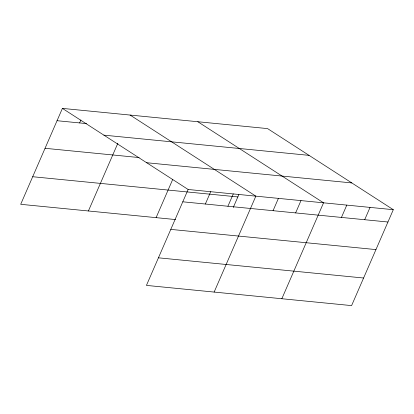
<?xml version="1.0" encoding="UTF-8"?>
<svg xmlns="http://www.w3.org/2000/svg" width="414" height="414" viewBox="0 0 414 414"><rect width="100%" height="100%" fill="white"/><g stroke="black" fill="none" stroke-linecap="round" stroke-linejoin="round"><path stroke-width="0.62" d="M393.3 209.691L188.142 189.483L146.437 285.401L351.595 305.604L393.3 209.691L267.563 128.599L62.405 108.396L20.7 204.309L175.583 219.565M79.617 122.932L80.89 120.003M88.399 210.98L117.861 143.228M156.104 217.645L172.731 179.397M205.354 204.024L210.71 191.708M227.923 206.244L233.279 193.928M233.258 207.492L238.883 194.559M214.141 292.072L255.847 196.153L130.11 115.061M273.059 210.69L278.415 198.373M295.622 212.915L300.978 200.599M281.841 298.737L323.546 202.819L197.809 121.726M341.441 217.428L346.797 205.111M364.693 219.715L370.049 207.398M57.049 120.712L86.51 123.61M103.898 135.155L309.056 155.359M45.054 148.3L139.083 157.558M146.649 162.723L351.807 182.931M32.696 176.721L237.853 196.929M182.786 201.804L387.944 222.007M170.791 229.392L375.948 249.595M158.433 257.813L363.59 278.017M62.405 108.396L188.142 189.483"/></g></svg>
